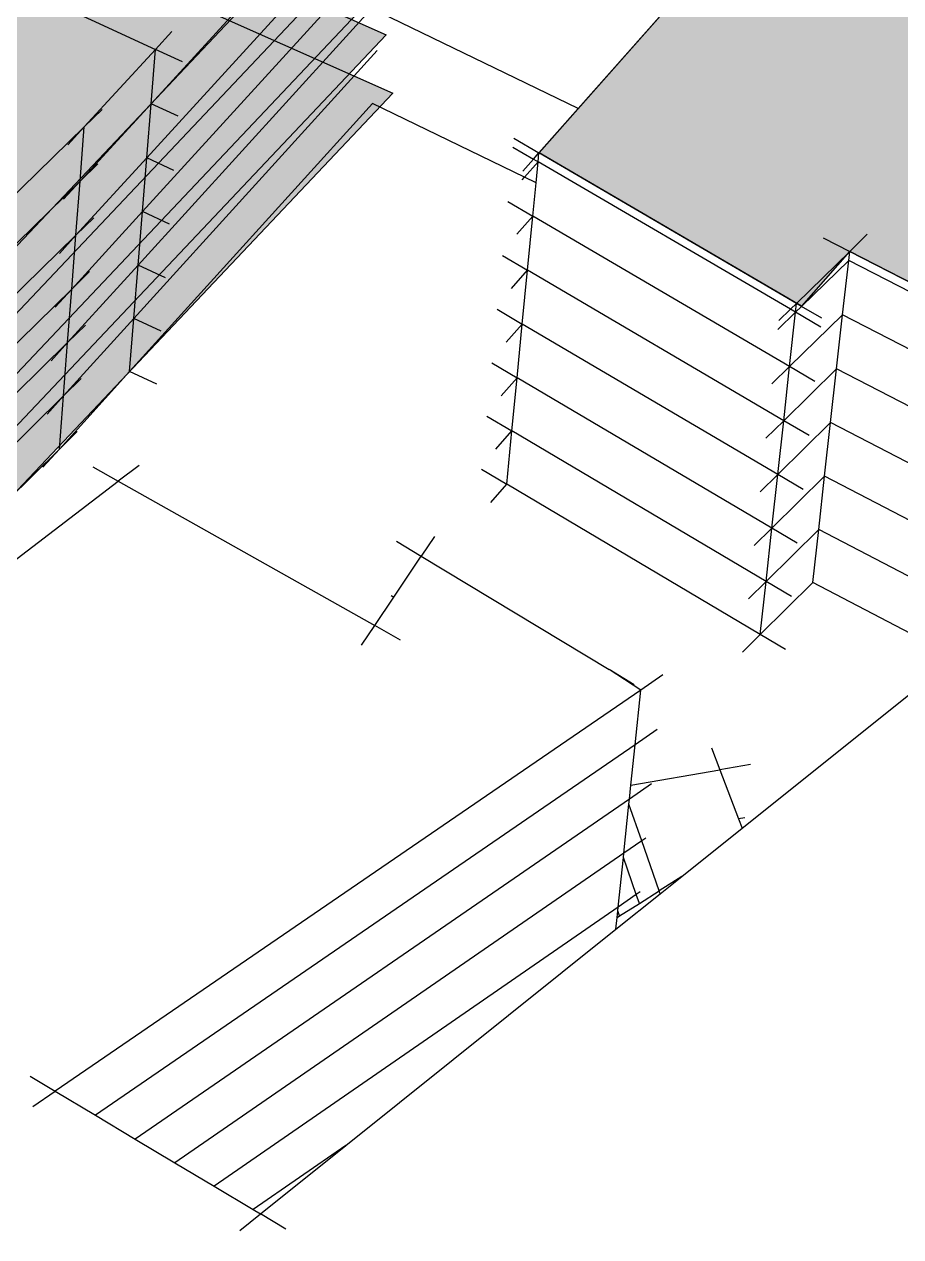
# Model space of a CAD drawing. Header units: inches. Extents: x 105 to 795, y 0 to 500.
# Drawn here: x 624 to 669, y 300 to 362.2 of the extents above; entities that cross this region are included whole.
import ezdxf

# ---------------------------------------------------------------- set-up
doc = ezdxf.new("R2010")
doc.units = ezdxf.units.IN
doc.header["$MEASUREMENT"] = 0
doc.layers.add('popova 2', color=7, linetype='Continuous')
doc.layers.add('popova 4a', color=7, linetype='Continuous')

# ---------------------------------------------------------------- blocks, each defined once
blk = doc.blocks.new('block 21')
at = {"layer": 'popova 4a', "true_color": 0x6b919b}
h = blk.add_hatch(color=153, dxfattribs=at)
h.dxf.hatch_style = 2
h.paths.add_polyline_path([(642.906, 358.653), (594.646, 307.613), (566.967, 320.433), (565.927, 321.423), (600.196, 357.633), (567.677, 373.253), (581.146, 386.093)])
at = {"layer": 'popova 4a', "lineweight": 0}
blk.add_lwpolyline([(642.906, 358.653), (594.646, 307.613), (566.967, 320.433), (565.927, 321.423), (600.196, 357.633), (567.677, 373.253), (581.146, 386.093), (642.906, 358.653)], dxfattribs=at)
blk = doc.blocks.new('block 22')
at = {"layer": 'popova 4a', "color": 7, "lineweight": 25, "true_color": 0xffffff}
for points in [[(581.146, 386.093), (642.906, 358.653)], [(642.906, 358.653), (594.646, 307.613)]]:
    blk.add_lwpolyline(points, dxfattribs=at)
blk = doc.blocks.new('block 20')
at = {"layer": 'popova 4a'}
for name in ['block 22', 'block 21']:
    blk.add_blockref(name, (0, 0), dxfattribs=at)
blk = doc.blocks.new('block 24')
at = {"layer": 'popova 4a', "true_color": 0x6b919b}
h = blk.add_hatch(color=153, dxfattribs=at)
h.dxf.hatch_style = 2
h.paths.add_polyline_path([(642.58, 361.638), (594.32, 310.598), (566.641, 323.417), (565.601, 324.408), (599.87, 360.618), (567.351, 376.238), (580.82, 389.078)])
at = {"layer": 'popova 4a', "lineweight": 0}
blk.add_lwpolyline([(642.58, 361.638), (594.32, 310.598), (566.641, 323.417), (565.601, 324.408), (599.87, 360.618), (567.351, 376.238), (580.82, 389.078), (642.58, 361.638)], dxfattribs=at)
blk = doc.blocks.new('block 25')
at = {"layer": 'popova 4a', "color": 7, "lineweight": 25, "true_color": 0xffffff}
for points in [[(580.82, 389.078), (642.58, 361.638)], [(642.58, 361.638), (594.32, 310.598)]]:
    blk.add_lwpolyline(points, dxfattribs=at)
blk = doc.blocks.new('block 23')
at = {"layer": 'popova 4a'}
for name in ['block 25', 'block 24']:
    blk.add_blockref(name, (0, 0), dxfattribs=at)
blk = doc.blocks.new('block 27')
at = {"layer": 'popova 4a', "true_color": 0x6b919b}
h = blk.add_hatch(color=153, dxfattribs=at)
h.dxf.hatch_style = 2
h.paths.add_polyline_path([(642.579, 364.319), (594.319, 313.279), (566.64, 326.099), (565.6, 327.089), (599.869, 363.299), (567.35, 378.919), (580.819, 391.759)])
at = {"layer": 'popova 4a', "lineweight": 0}
blk.add_lwpolyline([(642.579, 364.319), (594.319, 313.279), (566.64, 326.099), (565.6, 327.089), (599.869, 363.299), (567.35, 378.919), (580.819, 391.759), (642.579, 364.319)], dxfattribs=at)
blk = doc.blocks.new('block 28')
at = {"layer": 'popova 4a', "color": 7, "lineweight": 25, "true_color": 0xffffff}
blk.add_lwpolyline([(642.579, 364.319), (594.319, 313.279)], dxfattribs=at)
blk = doc.blocks.new('block 26')
at = {"layer": 'popova 4a'}
for name in ['block 28', 'block 27']:
    blk.add_blockref(name, (0, 0), dxfattribs=at)
blk = doc.blocks.new('block 30')
at = {"layer": 'popova 4a', "true_color": 0x6b919b}
h = blk.add_hatch(color=153, dxfattribs=at)
h.dxf.hatch_style = 2
h.paths.add_polyline_path([(642.742, 367.608), (594.482, 316.568), (566.803, 329.388), (565.763, 330.378), (600.032, 366.588), (567.513, 382.208), (580.982, 395.048)])
at = {"layer": 'popova 4a', "lineweight": 0}
blk.add_lwpolyline([(642.742, 367.608), (594.482, 316.568), (566.803, 329.388), (565.763, 330.378), (600.032, 366.588), (567.513, 382.208), (580.982, 395.048), (642.742, 367.608)], dxfattribs=at)
blk = doc.blocks.new('block 31')
at = {"layer": 'popova 4a', "color": 7, "lineweight": 25, "true_color": 0xffffff}
blk.add_lwpolyline([(642.742, 367.608), (594.482, 316.568)], dxfattribs=at)
blk = doc.blocks.new('block 29')
at = {"layer": 'popova 4a'}
for name in ['block 31', 'block 30']:
    blk.add_blockref(name, (0, 0), dxfattribs=at)
blk = doc.blocks.new('block 33')
at = {"layer": 'popova 4a', "true_color": 0x6b919b}
h = blk.add_hatch(color=153, dxfattribs=at)
h.dxf.hatch_style = 2
h.paths.add_polyline_path([(643.51, 371.856), (595.25, 320.816), (567.57, 333.636), (566.53, 334.626), (600.8, 370.836), (568.28, 386.457), (581.75, 399.296)])
at = {"layer": 'popova 4a', "lineweight": 0}
blk.add_lwpolyline([(643.51, 371.856), (595.25, 320.816), (567.57, 333.636), (566.53, 334.626), (600.8, 370.836), (568.28, 386.457), (581.75, 399.296), (643.51, 371.856)], dxfattribs=at)
blk = doc.blocks.new('block 34')
at = {"layer": 'popova 4a', "color": 7, "lineweight": 25, "true_color": 0xffffff}
blk.add_lwpolyline([(643.51, 371.856), (595.25, 320.816)], dxfattribs=at)
blk = doc.blocks.new('block 32')
at = {"layer": 'popova 4a'}
for name in ['block 34', 'block 33']:
    blk.add_blockref(name, (0, 0), dxfattribs=at)
blk = doc.blocks.new('block 1132')
at = {"color": 7, "lineweight": 25, "true_color": 0xffffff}
blk.add_lwpolyline([(663.05, 330.123), (661.752, 330.894)], dxfattribs=at)
blk = doc.blocks.new('block 1133')
at = {"color": 7, "lineweight": 25, "true_color": 0xffffff}
blk.add_lwpolyline([(647.466, 339.372), (648.753, 338.608)], dxfattribs=at)
blk = doc.blocks.new('block 1134')
at = {"color": 7, "lineweight": 25, "true_color": 0xffffff}
blk.add_lwpolyline([(661.752, 330.894), (648.753, 338.608)], dxfattribs=at)
blk = doc.blocks.new('block 1135')
at = {"color": 7, "lineweight": 25, "true_color": 0xffffff}
blk.add_lwpolyline([(660.843, 329.994), (661.752, 330.894)], dxfattribs=at)
blk = doc.blocks.new('block 1136')
at = {"color": 7, "lineweight": 25, "true_color": 0xffffff}
blk.add_lwpolyline([(664.442, 333.555), (661.752, 330.894)], dxfattribs=at)
blk = doc.blocks.new('block 1137')
at = {"color": 7, "lineweight": 25, "true_color": 0xffffff}
blk.add_lwpolyline([(679.47, 325.72), (664.442, 333.555)], dxfattribs=at)
blk = doc.blocks.new('block 1143')
at = {"color": 7, "lineweight": 25, "true_color": 0xffffff}
blk.add_lwpolyline([(647.933, 337.668), (648.753, 338.608)], dxfattribs=at)
blk = doc.blocks.new('block 1144')
at = {"color": 7, "lineweight": 25, "true_color": 0xffffff}
blk.add_lwpolyline([(654.541, 316.472), (654.448, 316.737)], dxfattribs=at)
blk = doc.blocks.new('block 1152')
at = {"color": 7, "lineweight": 25, "true_color": 0xffffff}
blk.add_lwpolyline([(660.956, 321.501), (660.639, 321.446)], dxfattribs=at)
blk = doc.blocks.new('block 1153')
at = {"color": 7, "lineweight": 25, "true_color": 0xffffff}
blk.add_lwpolyline([(663.348, 332.846), (662.05, 333.614)], dxfattribs=at)
blk = doc.blocks.new('block 1154')
at = {"color": 7, "lineweight": 25, "true_color": 0xffffff}
blk.add_lwpolyline([(647.73, 342.09), (649.018, 341.329)], dxfattribs=at)
blk = doc.blocks.new('block 1155')
at = {"color": 7, "lineweight": 25, "true_color": 0xffffff}
blk.add_lwpolyline([(662.05, 333.614), (649.018, 341.329)], dxfattribs=at)
blk = doc.blocks.new('block 1156')
at = {"color": 7, "lineweight": 25, "true_color": 0xffffff}
blk.add_lwpolyline([(661.141, 332.717), (662.05, 333.614)], dxfattribs=at)
blk = doc.blocks.new('block 1157')
at = {"color": 7, "lineweight": 25, "true_color": 0xffffff}
blk.add_lwpolyline([(664.746, 336.275), (662.05, 333.614)], dxfattribs=at)
blk = doc.blocks.new('block 1158')
at = {"color": 7, "lineweight": 25, "true_color": 0xffffff}
blk.add_lwpolyline([(681.729, 327.444), (664.746, 336.275)], dxfattribs=at)
blk = doc.blocks.new('block 1164')
at = {"color": 7, "lineweight": 25, "true_color": 0xffffff}
blk.add_lwpolyline([(648.197, 340.391), (649.018, 341.329)], dxfattribs=at)
blk = doc.blocks.new('block 1165')
at = {"color": 7, "lineweight": 25, "true_color": 0xffffff}
blk.add_lwpolyline([(661.752, 330.894), (662.05, 333.614)], dxfattribs=at)
blk = doc.blocks.new('block 1166')
at = {"color": 7, "lineweight": 25, "true_color": 0xffffff}
blk.add_lwpolyline([(648.753, 338.608), (649.018, 341.329)], dxfattribs=at)
blk = doc.blocks.new('block 1167')
at = {"color": 7, "lineweight": 25, "true_color": 0xffffff}
blk.add_lwpolyline([(664.442, 333.555), (664.746, 336.275)], dxfattribs=at)
blk = doc.blocks.new('block 1181')
at = {"color": 7, "lineweight": 25, "true_color": 0xffffff}
blk.add_lwpolyline([(640.512, 304.708), (635.756, 301.414)], dxfattribs=at)
blk = doc.blocks.new('block 1190')
at = {"color": 7, "lineweight": 25, "true_color": 0xffffff}
blk.add_lwpolyline([(659.258, 325.089), (659.685, 323.965)], dxfattribs=at)
blk = doc.blocks.new('block 1191')
at = {"color": 7, "lineweight": 25, "true_color": 0xffffff}
blk.add_lwpolyline([(661.252, 324.235), (659.685, 323.965)], dxfattribs=at)
blk = doc.blocks.new('block 1192')
at = {"color": 7, "lineweight": 25, "true_color": 0xffffff}
blk.add_lwpolyline([(655.12, 323.179), (659.685, 323.965)], dxfattribs=at)
blk = doc.blocks.new('block 1193')
at = {"color": 7, "lineweight": 25, "true_color": 0xffffff}
blk.add_lwpolyline([(656.624, 317.605), (656.571, 317.756)], dxfattribs=at)
blk = doc.blocks.new('block 1194')
at = {"color": 7, "lineweight": 25, "true_color": 0xffffff}
blk.add_lwpolyline([(657.726, 318.486), (656.571, 317.756)], dxfattribs=at)
blk = doc.blocks.new('block 1195')
at = {"color": 7, "lineweight": 25, "true_color": 0xffffff}
blk.add_lwpolyline([(663.646, 335.582), (662.349, 336.348)], dxfattribs=at)
blk = doc.blocks.new('block 1196')
at = {"color": 7, "lineweight": 25, "true_color": 0xffffff}
blk.add_lwpolyline([(647.996, 344.822), (649.284, 344.062)], dxfattribs=at)
blk = doc.blocks.new('block 1197')
at = {"color": 7, "lineweight": 25, "true_color": 0xffffff}
blk.add_lwpolyline([(662.349, 336.348), (649.284, 344.062)], dxfattribs=at)
blk = doc.blocks.new('block 1198')
at = {"color": 7, "lineweight": 25, "true_color": 0xffffff}
blk.add_lwpolyline([(661.439, 335.453), (662.349, 336.348)], dxfattribs=at)
blk = doc.blocks.new('block 1199')
at = {"color": 7, "lineweight": 25, "true_color": 0xffffff}
blk.add_lwpolyline([(665.051, 339.009), (662.349, 336.348)], dxfattribs=at)
blk = doc.blocks.new('block 1200')
at = {"color": 7, "lineweight": 25, "true_color": 0xffffff}
blk.add_lwpolyline([(684.002, 329.179), (665.051, 339.009)], dxfattribs=at)
blk = doc.blocks.new('block 1206')
at = {"color": 7, "lineweight": 25, "true_color": 0xffffff}
blk.add_lwpolyline([(648.464, 343.126), (649.284, 344.062)], dxfattribs=at)
blk = doc.blocks.new('block 1207')
at = {"color": 7, "lineweight": 25, "true_color": 0xffffff}
blk.add_lwpolyline([(662.05, 333.614), (662.349, 336.348)], dxfattribs=at)
blk = doc.blocks.new('block 1208')
at = {"color": 7, "lineweight": 25, "true_color": 0xffffff}
blk.add_lwpolyline([(649.018, 341.329), (649.284, 344.062)], dxfattribs=at)
blk = doc.blocks.new('block 1209')
at = {"color": 7, "lineweight": 25, "true_color": 0xffffff}
blk.add_lwpolyline([(664.746, 336.275), (665.051, 339.009)], dxfattribs=at)
blk = doc.blocks.new('block 1211')
at = {"color": 7, "lineweight": 25, "true_color": 0xffffff}
blk.add_lwpolyline([(654.468, 316.924), (633.757, 302.61)], dxfattribs=at)
blk = doc.blocks.new('block 1219')
at = {"color": 7, "lineweight": 25, "true_color": 0xffffff}
blk.add_lwpolyline([(663.947, 338.33), (662.648, 339.095)], dxfattribs=at)
blk = doc.blocks.new('block 1220')
at = {"color": 7, "lineweight": 25, "true_color": 0xffffff}
blk.add_lwpolyline([(648.264, 347.566), (649.552, 346.808)], dxfattribs=at)
blk = doc.blocks.new('block 1221')
at = {"color": 7, "lineweight": 25, "true_color": 0xffffff}
blk.add_lwpolyline([(662.648, 339.095), (649.552, 346.808)], dxfattribs=at)
blk = doc.blocks.new('block 1222')
at = {"color": 7, "lineweight": 25, "true_color": 0xffffff}
blk.add_lwpolyline([(661.74, 338.202), (662.648, 339.095)], dxfattribs=at)
blk = doc.blocks.new('block 1223')
at = {"color": 7, "lineweight": 25, "true_color": 0xffffff}
blk.add_lwpolyline([(665.356, 341.756), (662.648, 339.095)], dxfattribs=at)
blk = doc.blocks.new('block 1224')
at = {"color": 7, "lineweight": 25, "true_color": 0xffffff}
blk.add_lwpolyline([(686.291, 330.926), (665.356, 341.756)], dxfattribs=at)
blk = doc.blocks.new('block 1230')
at = {"color": 7, "lineweight": 25, "true_color": 0xffffff}
blk.add_lwpolyline([(648.731, 345.875), (649.552, 346.808)], dxfattribs=at)
blk = doc.blocks.new('block 1231')
at = {"color": 7, "lineweight": 25, "true_color": 0xffffff}
blk.add_lwpolyline([(662.349, 336.348), (662.648, 339.095)], dxfattribs=at)
blk = doc.blocks.new('block 1232')
at = {"color": 7, "lineweight": 25, "true_color": 0xffffff}
blk.add_lwpolyline([(649.284, 344.062), (649.552, 346.808)], dxfattribs=at)
blk = doc.blocks.new('block 1233')
at = {"color": 7, "lineweight": 25, "true_color": 0xffffff}
blk.add_lwpolyline([(665.051, 339.009), (665.356, 341.756)], dxfattribs=at)
blk = doc.blocks.new('block 1235')
at = {"color": 7, "lineweight": 25, "true_color": 0xffffff}
blk.add_lwpolyline([(654.756, 319.685), (631.742, 303.816)], dxfattribs=at)
blk = doc.blocks.new('block 1245')
at = {"color": 7, "lineweight": 25, "true_color": 0xffffff}
blk.add_lwpolyline([(664.249, 341.092), (662.95, 341.855)], dxfattribs=at)
blk = doc.blocks.new('block 1246')
at = {"color": 7, "lineweight": 25, "true_color": 0xffffff}
blk.add_lwpolyline([(648.532, 350.323), (649.82, 349.567)], dxfattribs=at)
blk = doc.blocks.new('block 1247')
at = {"color": 7, "lineweight": 25, "true_color": 0xffffff}
blk.add_lwpolyline([(662.95, 341.855), (649.82, 349.567)], dxfattribs=at)
blk = doc.blocks.new('block 1248')
at = {"color": 7, "lineweight": 25, "true_color": 0xffffff}
blk.add_lwpolyline([(662.042, 340.964), (662.95, 341.855)], dxfattribs=at)
blk = doc.blocks.new('block 1249')
at = {"color": 7, "lineweight": 25, "true_color": 0xffffff}
blk.add_lwpolyline([(665.664, 344.516), (662.95, 341.855)], dxfattribs=at)
blk = doc.blocks.new('block 1250')
at = {"color": 7, "lineweight": 25, "true_color": 0xffffff}
blk.add_lwpolyline([(688.596, 332.684), (665.664, 344.516)], dxfattribs=at)
blk = doc.blocks.new('block 1257')
at = {"color": 7, "lineweight": 25, "true_color": 0xffffff}
blk.add_lwpolyline([(649, 348.636), (649.82, 349.567)], dxfattribs=at)
blk = doc.blocks.new('block 1258')
at = {"color": 7, "lineweight": 25, "true_color": 0xffffff}
blk.add_lwpolyline([(662.648, 339.095), (662.95, 341.855)], dxfattribs=at)
blk = doc.blocks.new('block 1259')
at = {"color": 7, "lineweight": 25, "true_color": 0xffffff}
blk.add_lwpolyline([(649.552, 346.808), (649.82, 349.567)], dxfattribs=at)
blk = doc.blocks.new('block 1260')
at = {"color": 7, "lineweight": 25, "true_color": 0xffffff}
blk.add_lwpolyline([(665.356, 341.756), (665.664, 344.516)], dxfattribs=at)
blk = doc.blocks.new('block 1262')
at = {"color": 7, "lineweight": 25, "true_color": 0xffffff}
blk.add_lwpolyline([(656.173, 323.236), (655.045, 322.46)], dxfattribs=at)
blk = doc.blocks.new('block 1263')
at = {"color": 7, "lineweight": 25, "true_color": 0xffffff}
blk.add_lwpolyline([(655.045, 322.46), (629.711, 305.03)], dxfattribs=at)
blk = doc.blocks.new('block 1274')
at = {"color": 7, "lineweight": 25, "true_color": 0xffffff}
blk.add_lwpolyline([(664.553, 343.867), (663.254, 344.628)], dxfattribs=at)
blk = doc.blocks.new('block 1275')
at = {"color": 7, "lineweight": 25, "true_color": 0xffffff}
blk.add_lwpolyline([(648.802, 353.094), (650.09, 352.339)], dxfattribs=at)
blk = doc.blocks.new('block 1276')
at = {"color": 7, "lineweight": 25, "true_color": 0xffffff}
blk.add_lwpolyline([(663.254, 344.628), (650.09, 352.339)], dxfattribs=at)
blk = doc.blocks.new('block 1277')
at = {"color": 7, "lineweight": 25, "true_color": 0xffffff}
blk.add_lwpolyline([(662.346, 343.74), (663.254, 344.628)], dxfattribs=at)
blk = doc.blocks.new('block 1278')
at = {"color": 7, "lineweight": 25, "true_color": 0xffffff}
blk.add_lwpolyline([(665.973, 347.289), (663.254, 344.628)], dxfattribs=at)
blk = doc.blocks.new('block 1279')
at = {"color": 7, "lineweight": 25, "true_color": 0xffffff}
blk.add_lwpolyline([(690.915, 334.454), (665.973, 347.289)], dxfattribs=at)
blk = doc.blocks.new('block 1288')
at = {"color": 7, "lineweight": 25, "true_color": 0xffffff}
blk.add_lwpolyline([(649.271, 351.411), (650.09, 352.339)], dxfattribs=at)
blk = doc.blocks.new('block 1289')
at = {"color": 7, "lineweight": 25, "true_color": 0xffffff}
blk.add_lwpolyline([(662.95, 341.855), (663.254, 344.628)], dxfattribs=at)
blk = doc.blocks.new('block 1290')
at = {"color": 7, "lineweight": 25, "true_color": 0xffffff}
blk.add_lwpolyline([(649.82, 349.567), (650.09, 352.339)], dxfattribs=at)
blk = doc.blocks.new('block 1291')
at = {"color": 7, "lineweight": 25, "true_color": 0xffffff}
blk.add_lwpolyline([(665.664, 344.516), (665.973, 347.289)], dxfattribs=at)
blk = doc.blocks.new('block 1294')
at = {"color": 7, "lineweight": 25, "true_color": 0xffffff}
blk.add_lwpolyline([(656.463, 326.022), (655.336, 325.248)], dxfattribs=at)
blk = doc.blocks.new('block 1295')
at = {"color": 7, "lineweight": 25, "true_color": 0xffffff}
blk.add_lwpolyline([(655.336, 325.248), (627.666, 306.254)], dxfattribs=at)
blk = doc.blocks.new('block 1296')
at = {"color": 7, "lineweight": 25, "true_color": 0xffffff}
blk.add_lwpolyline([(642.83, 332.889), (642.959, 332.811)], dxfattribs=at)
blk = doc.blocks.new('block 1298')
at = {"color": 7, "lineweight": 25, "true_color": 0xffffff}
blk.add_lwpolyline([(628.014, 292.642), (597.501, 312.125)], dxfattribs=at)
blk = doc.blocks.new('block 1305')
at = {"color": 7, "lineweight": 25, "true_color": 0xffffff}
blk.add_lwpolyline([(664.857, 346.656), (663.559, 347.415)], dxfattribs=at)
blk = doc.blocks.new('block 1306')
at = {"color": 7, "lineweight": 25, "true_color": 0xffffff}
blk.add_lwpolyline([(662.65, 346.529), (663.559, 347.415)], dxfattribs=at)
blk = doc.blocks.new('block 1307')
at = {"color": 7, "lineweight": 25, "true_color": 0xffffff}
blk.add_lwpolyline([(693.25, 336.235), (666.283, 350.075)], dxfattribs=at)
blk = doc.blocks.new('block 1317')
at = {"color": 7, "lineweight": 25, "true_color": 0xffffff}
blk.add_lwpolyline([(663.254, 344.628), (663.559, 347.415)], dxfattribs=at)
blk = doc.blocks.new('block 1318')
at = {"color": 7, "lineweight": 25, "true_color": 0xffffff}
blk.add_lwpolyline([(665.973, 347.289), (666.283, 350.075)], dxfattribs=at)
blk = doc.blocks.new('block 1321')
at = {"color": 7, "lineweight": 25, "true_color": 0xffffff}
blk.add_lwpolyline([(635.062, 300.347), (636.122, 301.195)], dxfattribs=at)
blk = doc.blocks.new('block 1323')
at = {"color": 7, "lineweight": 25, "true_color": 0xffffff}
blk.add_lwpolyline([(624.315, 308.259), (625.604, 307.488)], dxfattribs=at)
blk = doc.blocks.new('block 1324')
at = {"color": 7, "lineweight": 25, "true_color": 0xffffff}
blk.add_lwpolyline([(637.42, 300.418), (636.122, 301.195)], dxfattribs=at)
blk = doc.blocks.new('block 1325')
at = {"color": 7, "lineweight": 25, "true_color": 0xffffff}
blk.add_lwpolyline([(656.755, 328.822), (655.628, 328.05)], dxfattribs=at)
blk = doc.blocks.new('block 1326')
at = {"color": 7, "lineweight": 25, "true_color": 0xffffff}
blk.add_lwpolyline([(624.454, 306.701), (625.604, 307.488)], dxfattribs=at)
blk = doc.blocks.new('block 1327')
at = {"color": 7, "lineweight": 25, "true_color": 0xffffff}
blk.add_lwpolyline([(655.628, 328.05), (625.604, 307.488)], dxfattribs=at)
blk = doc.blocks.new('block 1328')
at = {"color": 7, "lineweight": 25, "true_color": 0xffffff}
blk.add_lwpolyline([(655.628, 328.05), (653.996, 329.099)], dxfattribs=at)
blk = doc.blocks.new('block 1329')
at = {"color": 7, "lineweight": 25, "true_color": 0xffffff}
blk.add_lwpolyline([(643.093, 335.689), (644.37, 334.917)], dxfattribs=at)
blk = doc.blocks.new('block 1330')
at = {"color": 7, "lineweight": 25, "true_color": 0xffffff}
blk.add_lwpolyline([(655.281, 328.322), (653.996, 329.099)], dxfattribs=at)
blk = doc.blocks.new('block 1331')
at = {"color": 7, "lineweight": 25, "true_color": 0xffffff}
blk.add_lwpolyline([(644.37, 334.917), (653.996, 329.099)], dxfattribs=at)
blk = doc.blocks.new('block 1332')
at = {"color": 7, "lineweight": 25, "true_color": 0xffffff}
blk.add_lwpolyline([(641.31, 330.348), (641.984, 331.355)], dxfattribs=at)
blk = doc.blocks.new('block 1333')
at = {"color": 7, "lineweight": 25, "true_color": 0xffffff}
blk.add_lwpolyline([(645.041, 335.918), (644.37, 334.917)], dxfattribs=at)
blk = doc.blocks.new('block 1334')
at = {"color": 7, "lineweight": 25, "true_color": 0xffffff}
blk.add_lwpolyline([(627.532, 339.485), (628.84, 338.749)], dxfattribs=at)
blk = doc.blocks.new('block 1335')
at = {"color": 7, "lineweight": 25, "true_color": 0xffffff}
blk.add_lwpolyline([(643.302, 330.613), (641.984, 331.355)], dxfattribs=at)
blk = doc.blocks.new('block 1336')
at = {"color": 7, "lineweight": 25, "true_color": 0xffffff}
blk.add_lwpolyline([(628.84, 338.749), (641.984, 331.355)], dxfattribs=at)
blk = doc.blocks.new('block 1338')
at = {"color": 7, "lineweight": 25, "true_color": 0xffffff}
blk.add_lwpolyline([(629.908, 339.565), (628.84, 338.749)], dxfattribs=at)
blk = doc.blocks.new('block 1340')
at = {"color": 7, "lineweight": 25, "true_color": 0xffffff}
blk.add_lwpolyline([(628.438, 295.32), (597.652, 314.927)], dxfattribs=at)
blk = doc.blocks.new('block 1349')
at = {"color": 7, "lineweight": 25, "true_color": 0xffffff}
blk.add_lwpolyline([(655.336, 325.248), (655.628, 328.05)], dxfattribs=at)
blk = doc.blocks.new('block 1352')
at = {"color": 7, "lineweight": 25, "true_color": 0xffffff}
blk.add_lwpolyline([(663.559, 347.415), (663.608, 347.872)], dxfattribs=at)
blk = doc.blocks.new('block 1353')
at = {"color": 7, "lineweight": 25, "true_color": 0xffffff}
blk.add_lwpolyline([(650.361, 355.125), (650.405, 355.582)], dxfattribs=at)
blk = doc.blocks.new('block 1354')
at = {"color": 7, "lineweight": 25, "true_color": 0xffffff}
blk.add_lwpolyline([(666.283, 350.075), (666.335, 350.532)], dxfattribs=at)
blk = doc.blocks.new('block 1357')
at = {"color": 7, "lineweight": 25, "true_color": 0xffffff}
blk.add_lwpolyline([(649.117, 356.334), (650.405, 355.582)], dxfattribs=at)
blk = doc.blocks.new('block 1358')
at = {"color": 7, "lineweight": 25, "true_color": 0xffffff}
blk.add_lwpolyline([(663.608, 347.872), (650.405, 355.582)], dxfattribs=at)
blk = doc.blocks.new('block 1359')
at = {"color": 7, "lineweight": 25, "true_color": 0xffffff}
blk.add_lwpolyline([(667.238, 351.415), (666.335, 350.532)], dxfattribs=at)
blk = doc.blocks.new('block 1360')
at = {"color": 7, "lineweight": 25, "true_color": 0xffffff}
blk.add_lwpolyline([(666.335, 350.532), (663.608, 347.872)], dxfattribs=at)
blk = doc.blocks.new('block 1362')
at = {"color": 7, "lineweight": 25, "true_color": 0xffffff}
blk.add_lwpolyline([(664.971, 351.232), (666.335, 350.532)], dxfattribs=at)
blk = doc.blocks.new('block 1363')
at = {"color": 7, "lineweight": 25, "true_color": 0xffffff}
blk.add_lwpolyline([(693.633, 336.528), (666.335, 350.532)], dxfattribs=at)
blk = doc.blocks.new('block 1383')
at = {"color": 7, "lineweight": 25, "true_color": 0xffffff}
blk.add_lwpolyline([(624.973, 339.469), (625.82, 340.404)], dxfattribs=at)
blk = doc.blocks.new('block 1384')
at = {"color": 7, "lineweight": 25, "true_color": 0xffffff}
blk.add_lwpolyline([(630.814, 343.726), (629.42, 344.379)], dxfattribs=at)
blk = doc.blocks.new('block 1385')
at = {"color": 7, "lineweight": 25, "true_color": 0xffffff}
blk.add_lwpolyline([(626.733, 341.306), (625.82, 340.404)], dxfattribs=at)
blk = doc.blocks.new('block 1386')
at = {"color": 7, "lineweight": 25, "true_color": 0xffffff}
blk.add_lwpolyline([(625.82, 340.404), (617.851, 332.538)], dxfattribs=at)
blk = doc.blocks.new('block 1388')
at = {"color": 7, "lineweight": 25, "true_color": 0xffffff}
blk.add_lwpolyline([(625.184, 342.191), (626.03, 343.124)], dxfattribs=at)
blk = doc.blocks.new('block 1389')
at = {"color": 7, "lineweight": 25, "true_color": 0xffffff}
blk.add_lwpolyline([(631.032, 346.447), (629.638, 347.099)], dxfattribs=at)
blk = doc.blocks.new('block 1398')
at = {"color": 7, "lineweight": 25, "true_color": 0xffffff}
blk.add_lwpolyline([(626.944, 344.024), (626.03, 343.124)], dxfattribs=at)
blk = doc.blocks.new('block 1399')
at = {"color": 7, "lineweight": 25, "true_color": 0xffffff}
blk.add_lwpolyline([(626.03, 343.124), (618.044, 335.259)], dxfattribs=at)
blk = doc.blocks.new('block 1400')
at = {"color": 7, "lineweight": 25, "true_color": 0xffffff}
blk.add_lwpolyline([(629.42, 344.379), (629.638, 347.099)], dxfattribs=at)
blk = doc.blocks.new('block 1401')
at = {"color": 7, "lineweight": 25, "true_color": 0xffffff}
blk.add_lwpolyline([(625.82, 340.404), (626.03, 343.124)], dxfattribs=at)
blk = doc.blocks.new('block 1413')
at = {"color": 7, "lineweight": 25, "true_color": 0xffffff}
blk.add_lwpolyline([(625.395, 344.926), (626.242, 345.857)], dxfattribs=at)
blk = doc.blocks.new('block 1414')
at = {"color": 7, "lineweight": 25, "true_color": 0xffffff}
blk.add_lwpolyline([(631.252, 349.181), (629.857, 349.831)], dxfattribs=at)
blk = doc.blocks.new('block 1421')
at = {"color": 7, "lineweight": 25, "true_color": 0xffffff}
blk.add_lwpolyline([(627.155, 346.754), (626.242, 345.857)], dxfattribs=at)
blk = doc.blocks.new('block 1422')
at = {"color": 7, "lineweight": 25, "true_color": 0xffffff}
blk.add_lwpolyline([(626.242, 345.857), (618.237, 337.992)], dxfattribs=at)
blk = doc.blocks.new('block 1423')
at = {"color": 7, "lineweight": 25, "true_color": 0xffffff}
blk.add_lwpolyline([(629.638, 347.099), (629.857, 349.831)], dxfattribs=at)
blk = doc.blocks.new('block 1424')
at = {"color": 7, "lineweight": 25, "true_color": 0xffffff}
blk.add_lwpolyline([(626.03, 343.124), (626.242, 345.857)], dxfattribs=at)
blk = doc.blocks.new('block 1429')
at = {"color": 7, "lineweight": 25, "true_color": 0xffffff}
blk.add_lwpolyline([(625.607, 347.674), (626.454, 348.603)], dxfattribs=at)
blk = doc.blocks.new('block 1430')
at = {"color": 7, "lineweight": 25, "true_color": 0xffffff}
blk.add_lwpolyline([(631.472, 351.928), (630.077, 352.577)], dxfattribs=at)
blk = doc.blocks.new('block 1438')
at = {"color": 7, "lineweight": 25, "true_color": 0xffffff}
blk.add_lwpolyline([(627.367, 349.499), (626.454, 348.603)], dxfattribs=at)
blk = doc.blocks.new('block 1439')
at = {"color": 7, "lineweight": 25, "true_color": 0xffffff}
blk.add_lwpolyline([(626.454, 348.603), (618.433, 340.739)], dxfattribs=at)
blk = doc.blocks.new('block 1440')
at = {"color": 7, "lineweight": 25, "true_color": 0xffffff}
blk.add_lwpolyline([(629.857, 349.831), (630.077, 352.577)], dxfattribs=at)
blk = doc.blocks.new('block 1441')
at = {"color": 7, "lineweight": 25, "true_color": 0xffffff}
blk.add_lwpolyline([(626.242, 345.857), (626.454, 348.603)], dxfattribs=at)
blk = doc.blocks.new('block 1446')
at = {"color": 7, "lineweight": 25, "true_color": 0xffffff}
blk.add_lwpolyline([(625.82, 350.436), (626.667, 351.362)], dxfattribs=at)
blk = doc.blocks.new('block 1447')
at = {"color": 7, "lineweight": 25, "true_color": 0xffffff}
blk.add_lwpolyline([(631.693, 354.688), (630.298, 355.335)], dxfattribs=at)
blk = doc.blocks.new('block 1456')
at = {"color": 7, "lineweight": 25, "true_color": 0xffffff}
blk.add_lwpolyline([(627.58, 352.255), (626.667, 351.362)], dxfattribs=at)
blk = doc.blocks.new('block 1457')
at = {"color": 7, "lineweight": 25, "true_color": 0xffffff}
blk.add_lwpolyline([(626.667, 351.362), (618.628, 343.499)], dxfattribs=at)
blk = doc.blocks.new('block 1458')
at = {"color": 7, "lineweight": 25, "true_color": 0xffffff}
blk.add_lwpolyline([(630.077, 352.577), (630.298, 355.335)], dxfattribs=at)
blk = doc.blocks.new('block 1459')
at = {"color": 7, "lineweight": 25, "true_color": 0xffffff}
blk.add_lwpolyline([(626.454, 348.603), (626.667, 351.362)], dxfattribs=at)
blk = doc.blocks.new('block 1464')
at = {"color": 7, "lineweight": 25, "true_color": 0xffffff}
blk.add_lwpolyline([(626.035, 353.21), (626.882, 354.134)], dxfattribs=at)
blk = doc.blocks.new('block 1465')
at = {"color": 7, "lineweight": 25, "true_color": 0xffffff}
blk.add_lwpolyline([(631.915, 357.461), (630.521, 358.106)], dxfattribs=at)
blk = doc.blocks.new('block 1475')
at = {"color": 7, "lineweight": 25, "true_color": 0xffffff}
blk.add_lwpolyline([(627.795, 355.025), (626.882, 354.134)], dxfattribs=at)
blk = doc.blocks.new('block 1477')
at = {"color": 7, "lineweight": 25, "true_color": 0xffffff}
blk.add_lwpolyline([(630.298, 355.335), (630.521, 358.106)], dxfattribs=at)
blk = doc.blocks.new('block 1478')
at = {"color": 7, "lineweight": 25, "true_color": 0xffffff}
blk.add_lwpolyline([(626.667, 351.362), (626.882, 354.134)], dxfattribs=at)
blk = doc.blocks.new('block 1483')
at = {"color": 7, "lineweight": 25, "true_color": 0xffffff}
blk.add_lwpolyline([(626.882, 354.134), (620.457, 347.864)], dxfattribs=at)
blk = doc.blocks.new('block 1484')
at = {"color": 7, "lineweight": 25, "true_color": 0xffffff}
blk.add_lwpolyline([(630.521, 358.106), (630.744, 360.891)], dxfattribs=at)
blk = doc.blocks.new('block 1485')
at = {"color": 7, "lineweight": 25, "true_color": 0xffffff}
blk.add_lwpolyline([(626.882, 354.134), (627.097, 356.919)], dxfattribs=at)
blk = doc.blocks.new('block 1486')
at = {"color": 7, "lineweight": 25, "true_color": 0xffffff}
blk.add_lwpolyline([(628.01, 357.808), (627.097, 356.919)], dxfattribs=at)
blk = doc.blocks.new('block 1488')
at = {"color": 7, "lineweight": 25, "true_color": 0xffffff}
blk.add_lwpolyline([(627.097, 356.919), (620.658, 350.651)], dxfattribs=at)
blk = doc.blocks.new('block 1489')
at = {"color": 7, "lineweight": 25, "true_color": 0xffffff}
blk.add_lwpolyline([(626.251, 355.998), (627.097, 356.919)], dxfattribs=at)
blk = doc.blocks.new('block 1490')
at = {"color": 7, "lineweight": 25, "true_color": 0xffffff}
blk.add_lwpolyline([(631.585, 361.808), (630.744, 360.891)], dxfattribs=at)
blk = doc.blocks.new('block 1491')
at = {"color": 7, "lineweight": 25, "true_color": 0xffffff}
blk.add_lwpolyline([(627.097, 356.919), (630.744, 360.891)], dxfattribs=at)
blk = doc.blocks.new('block 1493')
at = {"color": 7, "lineweight": 25, "true_color": 0xffffff}
blk.add_lwpolyline([(632.139, 360.248), (630.744, 360.891)], dxfattribs=at)
blk = doc.blocks.new('block 1494')
at = {"color": 7, "lineweight": 25, "true_color": 0xffffff}
blk.add_lwpolyline([(601.493, 374.38), (630.744, 360.891)], dxfattribs=at)
blk = doc.blocks.new('block 2559')
at = {"color": 7, "lineweight": 25, "true_color": 0xffffff}
blk.add_lwpolyline([(652.423, 357.861), (642.285, 362.76)], dxfattribs=at)
blk = doc.blocks.new('block 2830')
at = {"color": 7, "lineweight": 25, "true_color": 0xffffff}
blk.add_lwpolyline([(655.552, 317.111), (655.394, 317.564)], dxfattribs=at)
blk = doc.blocks.new('block 2831')
at = {"color": 7, "lineweight": 25, "true_color": 0xffffff}
blk.add_lwpolyline([(655.394, 317.564), (654.732, 319.458)], dxfattribs=at)
blk = doc.blocks.new('block 2834')
at = {"color": 7, "lineweight": 25, "true_color": 0xffffff}
blk.add_lwpolyline([(659.685, 323.965), (660.639, 321.446)], dxfattribs=at)
blk = doc.blocks.new('block 2835')
at = {"color": 7, "lineweight": 25, "true_color": 0xffffff}
blk.add_lwpolyline([(660.639, 321.446), (660.821, 320.964)], dxfattribs=at)
blk = doc.blocks.new('block 2836')
at = {"color": 7, "lineweight": 25, "true_color": 0xffffff}
blk.add_lwpolyline([(656.571, 317.756), (655.674, 320.318)], dxfattribs=at)
blk = doc.blocks.new('block 2837')
at = {"color": 7, "lineweight": 25, "true_color": 0xffffff}
blk.add_lwpolyline([(655.674, 320.318), (655.018, 322.193)], dxfattribs=at)
blk = doc.blocks.new('block 2838')
at = {"color": 7, "lineweight": 25, "true_color": 0xffffff}
blk.add_lwpolyline([(654.412, 316.391), (654.541, 316.472)], dxfattribs=at)
blk = doc.blocks.new('block 2839')
at = {"color": 7, "lineweight": 25, "true_color": 0xffffff}
blk.add_lwpolyline([(655.596, 317.704), (655.394, 317.564)], dxfattribs=at)
blk = doc.blocks.new('block 2840')
at = {"color": 7, "lineweight": 25, "true_color": 0xffffff}
blk.add_lwpolyline([(655.394, 317.564), (654.468, 316.924)], dxfattribs=at)
blk = doc.blocks.new('block 2843')
at = {"color": 7, "lineweight": 25, "true_color": 0xffffff}
blk.add_lwpolyline([(654.349, 315.784), (654.412, 316.391)], dxfattribs=at)
blk = doc.blocks.new('block 2844')
at = {"color": 7, "lineweight": 25, "true_color": 0xffffff}
blk.add_lwpolyline([(655.884, 320.463), (655.674, 320.318)], dxfattribs=at)
blk = doc.blocks.new('block 2845')
at = {"color": 7, "lineweight": 25, "true_color": 0xffffff}
blk.add_lwpolyline([(655.674, 320.318), (654.756, 319.685)], dxfattribs=at)
blk = doc.blocks.new('block 2846')
at = {"color": 7, "lineweight": 25, "true_color": 0xffffff}
blk.add_lwpolyline([(654.468, 316.924), (654.732, 319.458)], dxfattribs=at)
blk = doc.blocks.new('block 2847')
at = {"color": 7, "lineweight": 25, "true_color": 0xffffff}
blk.add_lwpolyline([(654.732, 319.458), (654.756, 319.685)], dxfattribs=at)
blk = doc.blocks.new('block 2852')
at = {"color": 7, "lineweight": 25, "true_color": 0xffffff}
blk.add_lwpolyline([(654.756, 319.685), (655.018, 322.193)], dxfattribs=at)
blk = doc.blocks.new('block 2853')
at = {"color": 7, "lineweight": 25, "true_color": 0xffffff}
blk.add_lwpolyline([(655.018, 322.193), (655.045, 322.46)], dxfattribs=at)
blk = doc.blocks.new('block 2860')
at = {"color": 7, "lineweight": 25, "true_color": 0xffffff}
blk.add_lwpolyline([(655.045, 322.46), (655.12, 323.179)], dxfattribs=at)
blk = doc.blocks.new('block 2861')
at = {"color": 7, "lineweight": 25, "true_color": 0xffffff}
blk.add_lwpolyline([(655.12, 323.179), (655.336, 325.248)], dxfattribs=at)
blk = doc.blocks.new('block 2864')
at = {"color": 7, "lineweight": 25, "true_color": 0xffffff}
blk.add_lwpolyline([(649.072, 355.877), (650.123, 355.264)], dxfattribs=at)
blk = doc.blocks.new('block 2865')
at = {"color": 7, "lineweight": 25, "true_color": 0xffffff}
blk.add_lwpolyline([(650.123, 355.264), (650.361, 355.125)], dxfattribs=at)
blk = doc.blocks.new('block 2866')
at = {"color": 7, "lineweight": 25, "true_color": 0xffffff}
blk.add_lwpolyline([(663.559, 347.415), (663.297, 347.568)], dxfattribs=at)
blk = doc.blocks.new('block 2867')
at = {"color": 7, "lineweight": 25, "true_color": 0xffffff}
blk.add_lwpolyline([(663.297, 347.568), (650.361, 355.125)], dxfattribs=at)
blk = doc.blocks.new('block 2868')
at = {"color": 7, "lineweight": 25, "true_color": 0xffffff}
blk.add_lwpolyline([(666.283, 350.075), (663.871, 347.719)], dxfattribs=at)
blk = doc.blocks.new('block 2869')
at = {"color": 7, "lineweight": 25, "true_color": 0xffffff}
blk.add_lwpolyline([(663.871, 347.719), (663.559, 347.415)], dxfattribs=at)
blk = doc.blocks.new('block 2876')
at = {"color": 7, "lineweight": 25, "true_color": 0xffffff}
blk.add_lwpolyline([(649.541, 354.199), (649.666, 354.339)], dxfattribs=at)
blk = doc.blocks.new('block 2877')
at = {"color": 7, "lineweight": 25, "true_color": 0xffffff}
blk.add_lwpolyline([(649.666, 354.339), (650.361, 355.125)], dxfattribs=at)
blk = doc.blocks.new('block 2878')
at = {"color": 7, "lineweight": 25, "true_color": 0xffffff}
blk.add_lwpolyline([(650.09, 352.339), (650.257, 354.052)], dxfattribs=at)
blk = doc.blocks.new('block 2879')
at = {"color": 7, "lineweight": 25, "true_color": 0xffffff}
blk.add_lwpolyline([(650.257, 354.052), (650.361, 355.125)], dxfattribs=at)
blk = doc.blocks.new('block 2880')
at = {"color": 7, "lineweight": 25, "true_color": 0xffffff}
blk.add_lwpolyline([(636.122, 301.195), (640.512, 304.708)], dxfattribs=at)
blk = doc.blocks.new('block 2881')
at = {"color": 7, "lineweight": 25, "true_color": 0xffffff}
blk.add_lwpolyline([(635.756, 301.414), (636.122, 301.195)], dxfattribs=at)
blk = doc.blocks.new('block 2882')
at = {"color": 7, "lineweight": 25, "true_color": 0xffffff}
blk.add_lwpolyline([(641.984, 331.355), (642.959, 332.811)], dxfattribs=at)
blk = doc.blocks.new('block 2883')
at = {"color": 7, "lineweight": 25, "true_color": 0xffffff}
blk.add_lwpolyline([(642.959, 332.811), (644.37, 334.917)], dxfattribs=at)
blk = doc.blocks.new('block 2884')
at = {"color": 7, "lineweight": 25, "true_color": 0xffffff}
blk.add_lwpolyline([(609.934, 324.308), (628.84, 338.749)], dxfattribs=at)
blk = doc.blocks.new('block 2893')
at = {"color": 7, "lineweight": 25, "true_color": 0xffffff}
blk.add_lwpolyline([(664.908, 347.114), (663.871, 347.719)], dxfattribs=at)
blk = doc.blocks.new('block 2894')
at = {"color": 7, "lineweight": 25, "true_color": 0xffffff}
blk.add_lwpolyline([(663.871, 347.719), (663.608, 347.872)], dxfattribs=at)
blk = doc.blocks.new('block 2895')
at = {"color": 7, "lineweight": 25, "true_color": 0xffffff}
blk.add_lwpolyline([(662.701, 346.986), (663.297, 347.568)], dxfattribs=at)
blk = doc.blocks.new('block 2896')
at = {"color": 7, "lineweight": 25, "true_color": 0xffffff}
blk.add_lwpolyline([(663.297, 347.568), (663.608, 347.872)], dxfattribs=at)
blk = doc.blocks.new('block 2916')
at = {"color": 7, "lineweight": 25, "true_color": 0xffffff}
blk.add_lwpolyline([(649.586, 354.656), (650.123, 355.264)], dxfattribs=at)
blk = doc.blocks.new('block 2917')
at = {"color": 7, "lineweight": 25, "true_color": 0xffffff}
blk.add_lwpolyline([(650.123, 355.264), (650.405, 355.582)], dxfattribs=at)
blk = doc.blocks.new('block 2918')
at = {"color": 7, "lineweight": 25, "true_color": 0xffffff}
blk.add_lwpolyline([(650.405, 355.582), (652.423, 357.861)], dxfattribs=at)
blk = doc.blocks.new('block 3232')
at = {"color": 7, "lineweight": 25, "true_color": 0xffffff}
blk.add_lwpolyline([(650.257, 354.052), (649.666, 354.339)], dxfattribs=at)
blk = doc.blocks.new('block 3233')
at = {"color": 7, "lineweight": 25, "true_color": 0xffffff}
blk.add_lwpolyline([(649.666, 354.339), (641.869, 358.124)], dxfattribs=at)
blk = doc.blocks.new('block 3340')
at = {"color": 7, "lineweight": 25, "true_color": 0xffffff}
blk.add_lwpolyline([(654.541, 316.472), (655.552, 317.111)], dxfattribs=at)
blk = doc.blocks.new('block 3341')
at = {"color": 7, "lineweight": 25, "true_color": 0xffffff}
blk.add_lwpolyline([(655.552, 317.111), (656.571, 317.756)], dxfattribs=at)
blk = doc.blocks.new('block 3342')
at = {"color": 7, "lineweight": 25, "true_color": 0xffffff}
blk.add_lwpolyline([(654.412, 316.391), (654.448, 316.737)], dxfattribs=at)
blk = doc.blocks.new('block 3343')
at = {"color": 7, "lineweight": 25, "true_color": 0xffffff}
blk.add_lwpolyline([(654.448, 316.737), (654.468, 316.924)], dxfattribs=at)
blk = doc.blocks.new('block 3344')
at = {"color": 7, "lineweight": 25, "true_color": 0xffffff}
blk.add_lwpolyline([(640.512, 304.708), (654.349, 315.784)], dxfattribs=at)
blk = doc.blocks.new('block 3345')
at = {"color": 7, "lineweight": 25, "true_color": 0xffffff}
blk.add_lwpolyline([(633.757, 302.61), (635.756, 301.414)], dxfattribs=at)
blk = doc.blocks.new('block 3351')
at = {"color": 7, "lineweight": 25, "true_color": 0xffffff}
blk.add_lwpolyline([(652.423, 357.861), (656.574, 362.55)], dxfattribs=at)
blk = doc.blocks.new('block 3499')
at = {"color": 7, "lineweight": 25, "true_color": 0xffffff}
blk.add_lwpolyline([(654.349, 315.784), (656.624, 317.605)], dxfattribs=at)
blk = doc.blocks.new('block 3500')
at = {"color": 7, "lineweight": 25, "true_color": 0xffffff}
blk.add_lwpolyline([(631.742, 303.816), (633.757, 302.61)], dxfattribs=at)
blk = doc.blocks.new('block 3590')
at = {"color": 7, "lineweight": 25, "true_color": 0xffffff}
blk.add_lwpolyline([(656.624, 317.605), (657.726, 318.486)], dxfattribs=at)
blk = doc.blocks.new('block 3591')
at = {"color": 7, "lineweight": 25, "true_color": 0xffffff}
blk.add_lwpolyline([(629.711, 305.03), (631.742, 303.816)], dxfattribs=at)
blk = doc.blocks.new('block 3615')
at = {"color": 7, "lineweight": 25, "true_color": 0xffffff}
blk.add_lwpolyline([(657.726, 318.486), (660.821, 320.964)], dxfattribs=at)
blk = doc.blocks.new('block 3616')
at = {"color": 7, "lineweight": 25, "true_color": 0xffffff}
blk.add_lwpolyline([(660.821, 320.964), (670.714, 328.883)], dxfattribs=at)
blk = doc.blocks.new('block 3617')
at = {"color": 7, "lineweight": 25, "true_color": 0xffffff}
blk.add_lwpolyline([(625.604, 307.488), (627.666, 306.254)], dxfattribs=at)
blk = doc.blocks.new('block 3618')
at = {"color": 7, "lineweight": 25, "true_color": 0xffffff}
blk.add_lwpolyline([(627.666, 306.254), (629.711, 305.03)], dxfattribs=at)
blk = doc.blocks.new('block 3654')
at = {"color": 7, "lineweight": 25, "true_color": 0xffffff}
blk.add_lwpolyline([(629.42, 344.379), (641.869, 358.124)], dxfattribs=at)
blk = doc.blocks.new('block 3655')
at = {"color": 7, "lineweight": 25, "true_color": 0xffffff}
blk.add_lwpolyline([(629.638, 347.099), (642.113, 360.842)], dxfattribs=at)
blk = doc.blocks.new('block 3656')
at = {"color": 7, "lineweight": 25, "true_color": 0xffffff}
blk.add_lwpolyline([(629.42, 344.379), (625.82, 340.404)], dxfattribs=at)
blk = doc.blocks.new('block 3657')
at = {"color": 7, "lineweight": 25, "true_color": 0xffffff}
blk.add_lwpolyline([(629.638, 347.099), (626.03, 343.124)], dxfattribs=at)
blk = doc.blocks.new('block 3658')
at = {"color": 7, "lineweight": 25, "true_color": 0xffffff}
blk.add_lwpolyline([(629.857, 349.831), (642.766, 364.021)], dxfattribs=at)
blk = doc.blocks.new('block 3659')
at = {"color": 7, "lineweight": 25, "true_color": 0xffffff}
blk.add_lwpolyline([(630.077, 352.577), (643.014, 366.764)], dxfattribs=at)
blk = doc.blocks.new('block 3660')
at = {"color": 7, "lineweight": 25, "true_color": 0xffffff}
blk.add_lwpolyline([(630.298, 355.335), (643.262, 369.52)], dxfattribs=at)
blk = doc.blocks.new('block 3661')
at = {"color": 7, "lineweight": 25, "true_color": 0xffffff}
blk.add_lwpolyline([(630.521, 358.106), (641.638, 370.243)], dxfattribs=at)
blk = doc.blocks.new('block 3664')
at = {"color": 7, "lineweight": 25, "true_color": 0xffffff}
blk.add_lwpolyline([(629.857, 349.831), (626.242, 345.857)], dxfattribs=at)
blk = doc.blocks.new('block 3665')
at = {"color": 7, "lineweight": 25, "true_color": 0xffffff}
blk.add_lwpolyline([(630.077, 352.577), (626.454, 348.603)], dxfattribs=at)
blk = doc.blocks.new('block 3666')
at = {"color": 7, "lineweight": 25, "true_color": 0xffffff}
blk.add_lwpolyline([(630.298, 355.335), (626.667, 351.362)], dxfattribs=at)
blk = doc.blocks.new('block 3667')
at = {"color": 7, "lineweight": 25, "true_color": 0xffffff}
blk.add_lwpolyline([(630.521, 358.106), (626.882, 354.134)], dxfattribs=at)
blk = doc.blocks.new('block 3683')
at = {"layer": 'popova 2', "true_color": 0x34f775}
h = blk.add_hatch(color=110, dxfattribs=at)
h.dxf.hatch_style = 2
h.paths.add_polyline_path([(728.87, 340.94), (696.51, 315.8), (678.46, 324.95), (693.63, 336.53), (666.33, 350.53), (663.87, 347.72), (650.41, 355.58), (663.63, 370.52)])
at = {"layer": 'popova 2', "lineweight": 0}
blk.add_lwpolyline([(728.87, 340.94), (696.51, 315.8), (678.46, 324.95), (693.63, 336.53), (666.33, 350.53), (663.87, 347.72), (650.41, 355.58), (663.63, 370.52), (728.87, 340.94)], dxfattribs=at)
blk = doc.blocks.new('block 3684')
at = {"layer": 'popova 2', "color": 7, "lineweight": 25, "true_color": 0xffffff}
for points in [[(650.41, 355.58), (663.63, 370.52)], [(663.87, 347.72), (650.41, 355.58)], [(666.33, 350.53), (663.87, 347.72)], [(693.63, 336.53), (666.33, 350.53)]]:
    blk.add_lwpolyline(points, dxfattribs=at)
blk = doc.blocks.new('block 3682')
at = {"layer": 'popova 2'}
for name in ['block 3683', 'block 3684']:
    blk.add_blockref(name, (0, 0), dxfattribs=at)

msp = doc.modelspace()

# ---------------------------------------------------------------- block references
for name in ['block 1494', 'block 3661', 'block 3660', 'block 3659', 'block 3658', 'block 2559', 'block 3351', 'block 1490', 'block 1491', 'block 3655', 'block 1484', 'block 1493', 'block 3667', 'block 3654', 'block 1477', 'block 1465', 'block 3233', 'block 1486', 'block 2918', 'block 1488', 'block 1489', 'block 1485', 'block 1357', 'block 2864', 'block 2917', 'block 1353', 'block 1358', 'block 3666', 'block 1475', 'block 1458', 'block 1447', 'block 2916', 'block 2877', 'block 2865', 'block 2879', 'block 2867', 'block 2876', 'block 3232', 'block 1483', 'block 1464', 'block 1478', 'block 2878', 'block 1275', 'block 3665', 'block 1440', 'block 1430', 'block 1456', 'block 1288', 'block 1290', 'block 1276', 'block 1457', 'block 1446', 'block 1459', 'block 1362', 'block 1359', 'block 1246', 'block 1360', 'block 2868', 'block 1318', 'block 1354', 'block 1307', 'block 1363', 'block 3664', 'block 1438', 'block 1423', 'block 1414', 'block 1257', 'block 1259', 'block 1247', 'block 1439', 'block 1429', 'block 1441', 'block 1220', 'block 2895', 'block 2896', 'block 2866', 'block 1352', 'block 2869', 'block 2894', 'block 2893', 'block 3657', 'block 1400', 'block 1389', 'block 1306', 'block 1317', 'block 1278', 'block 1305', 'block 1291', 'block 1279', 'block 1421', 'block 1230', 'block 1232', 'block 1221', 'block 1422', 'block 1413', 'block 1424', 'block 3656', 'block 1384', 'block 1196', 'block 1277', 'block 1289', 'block 1249', 'block 1274', 'block 1260', 'block 1250', 'block 1398', 'block 1206', 'block 1208', 'block 1197', 'block 1399', 'block 1388', 'block 1401', 'block 1154', 'block 1248', 'block 1258', 'block 1245', 'block 1385', 'block 1164', 'block 1166', 'block 1155', 'block 1223', 'block 1233', 'block 1224', 'block 1386', 'block 1383', 'block 1334', 'block 1338', 'block 1133', 'block 2884', 'block 1336', 'block 1222', 'block 1231', 'block 1199', 'block 1219', 'block 1209', 'block 1200', 'block 1143', 'block 1134', 'block 1198', 'block 1207', 'block 1157', 'block 1195', 'block 1167', 'block 1158', 'block 1329', 'block 1333', 'block 2883', 'block 1331', 'block 1156', 'block 1165', 'block 1136', 'block 1153', 'block 1137', 'block 2882', 'block 1296', 'block 1332', 'block 1335', 'block 1135', 'block 1132', 'block 1328', 'block 1330', 'block 1325', 'block 3616', 'block 1327', 'block 1349', 'block 1294', 'block 1295', 'block 2861', 'block 1190', 'block 1192', 'block 1191', 'block 2834', 'block 1262', 'block 2860', 'block 1263', 'block 2852', 'block 2853', 'block 2837', 'block 1152', 'block 2835', 'block 3615', 'block 2845', 'block 2844', 'block 2836', 'block 1235', 'block 2847', 'block 2846', 'block 2831', 'block 1194', 'block 3590', 'block 2839', 'block 3341', 'block 1193', 'block 3499', 'block 2840', 'block 3340', 'block 2830', 'block 1211', 'block 2843', 'block 3342', 'block 2838', 'block 3343', 'block 1144', 'block 3344', 'block 1340', 'block 1298', 'block 1323', 'block 1326', 'block 3617', 'block 3618', 'block 3591', 'block 1181', 'block 2880', 'block 3500', 'block 3345', 'block 1321', 'block 2881', 'block 1324']:
    msp.add_blockref(name, (0, 0))
at = {"layer": 'popova 2'}
msp.add_blockref('block 3682', (0, 0), dxfattribs=at)
at = {"layer": 'popova 4a'}
for name in ['block 32', 'block 29', 'block 26', 'block 23', 'block 20']:
    msp.add_blockref(name, (0, 0), dxfattribs=at)

doc.saveas('drawing.dxf')
